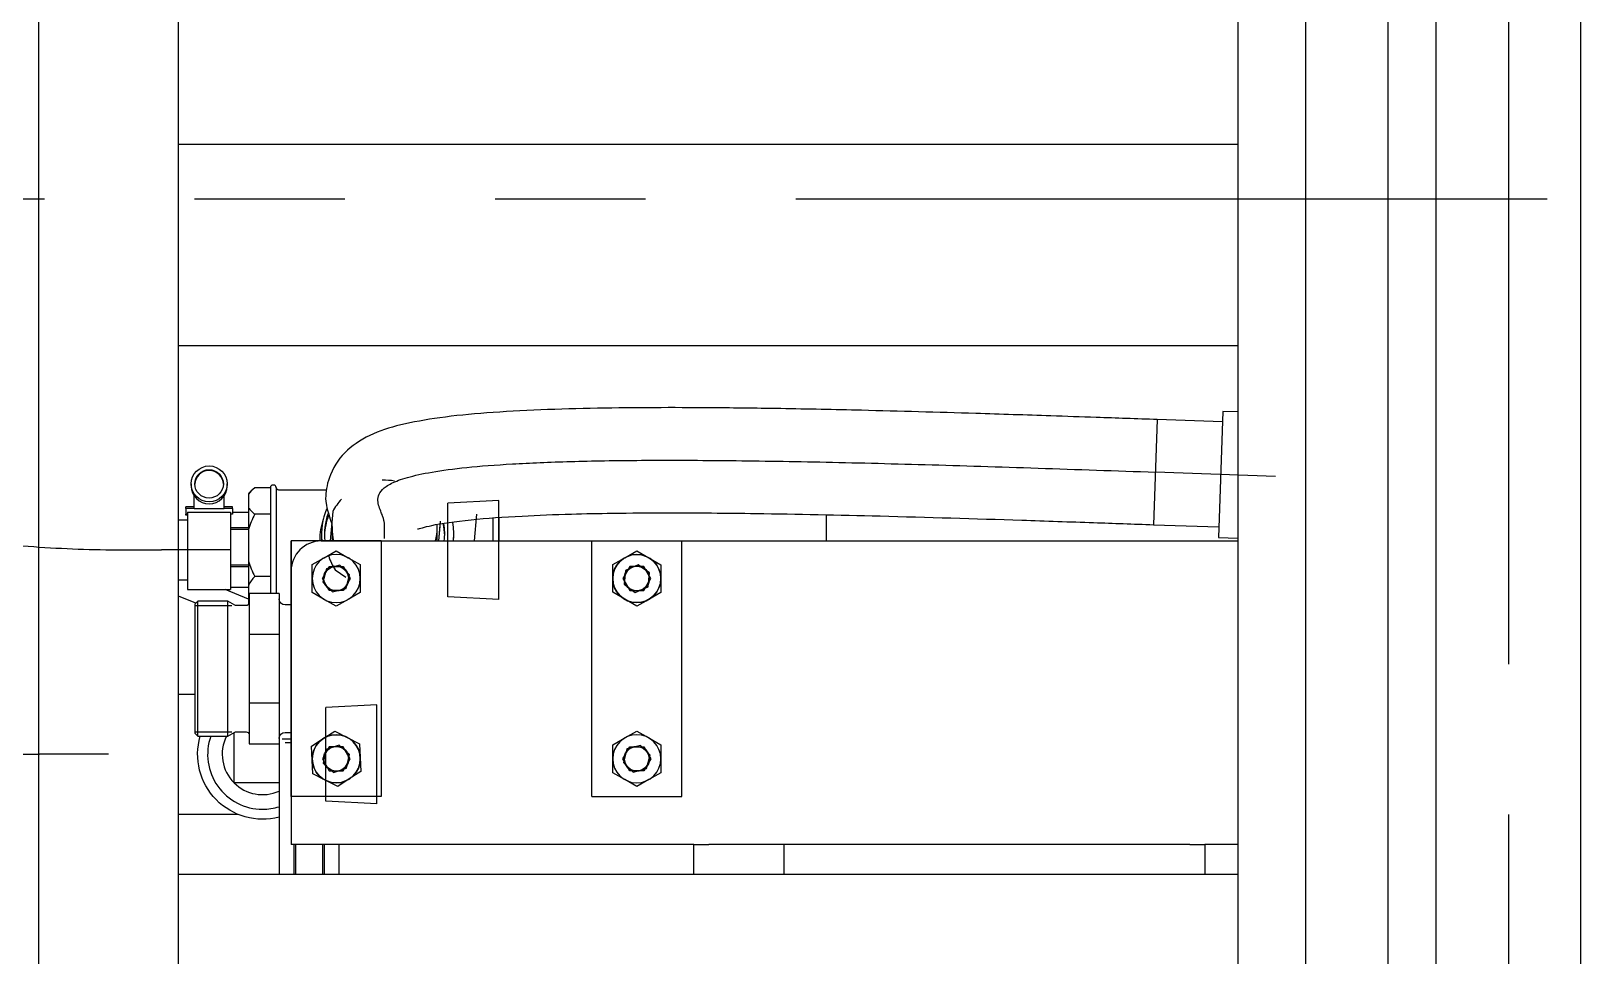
# Model space of a CAD drawing. Header units: millimetres. Extents: x 10462777 to 22643323, y 453826 to 1389191.
# Drawn here: x 11298849 to 11299365, y 601080 to 601388 of the extents above; entities that cross this region are included whole.
import ezdxf

# ---------------------------------------------------------------- set-up
doc = ezdxf.new("R2010")
doc.units = ezdxf.units.MM
doc.header["$LTSCALE"] = 200
doc.header["$MEASUREMENT"] = 0
doc.linetypes.add('CENTER', pattern=[2, 1.25, -0.25, 0.25, -0.25])
doc.linetypes.add('PHANTOM', pattern=[2.5, 1.25, -0.25, 0.25, -0.25, 0.25, -0.25])
doc.layers.add('1', color=1, linetype='CENTER')
doc.layers.add('2', color=2, linetype='CONTINUOUS')
doc.layers.add('TOP$1', color=7, linetype='CONTINUOUS', true_color=0xffffff)
doc.layers.add('TOP$23', color=7, linetype='CONTINUOUS', true_color=0xffffff)

msp = doc.modelspace()

# ---------------------------------------------------------------- linework, layer by layer
at = {"layer": '1', "color": 23, "linetype": 'CENTER'}
msp.add_line((11299340.78353, 601826.84018, 0), (11299340.78353, 593861.87204, 0), dxfattribs=at)
at = {"layer": '2', "color": 60, "linetype": 'Continuous'}
for p, q in [((11298851.77659, 600505.30468, 0), (11298851.77659, 601630.52425, 0)), ((11299245.80269, 601260.97439, 0), (11299244.33689, 601218.99938, 0)), ((11299250.78235, 601260.8005, 0), (11299245.80269, 601260.97439, 0)), ((11298902.47731, 601236.83253, 0), (11298902.47731, 601236.17885, 0)), ((11298914.47748, 601236.17885, 0), (11298914.47748, 601236.83253, 0)), ((11298923.65761, 601235.61639, 0), (11298921.62758, 601233.58636, 0)), ((11298928.87768, 601235.5373, 0), (11298923.65761, 601235.5373, 0)), ((11298928.87768, 601235.68363, 0), (11298928.87768, 601200.33034, 0)), ((11298930.0177, 601236.44364, 0), (11298929.63769, 601236.44364, 0)), ((11298930.77771, 601235.68363, 0), (11298930.77771, 601200.33329, 0)), ((11298947.52044, 601234.78117, 0), (11298931.68017, 601234.78117, 0)), ((11298903.47732, 601229.22169, 0), (11298900.69728, 601229.22169, 0)), ((11298900.69728, 601228.58994, 0), (11298900.69728, 601229.22169, 0)), ((11298903.47732, 601228.58994, 0), (11298900.69728, 601228.58994, 0)), ((11298900.69728, 601228.58994, 0), (11298900.69728, 601226.78289, 0)), ((11298903.47732, 601228.58994, 0), (11298903.47732, 601232.87472, 0)), ((11298903.47732, 601228.58994, 0), (11298913.47746, 601228.58994, 0)), ((11298913.47746, 601228.58994, 0), (11298913.47746, 601232.87472, 0)), ((11298916.2575, 601229.22169, 0), (11298913.47746, 601229.22169, 0)), ((11298916.2575, 601228.58994, 0), (11298913.47746, 601228.58994, 0)), ((11298916.2575, 601228.58994, 0), (11298916.2575, 601229.22169, 0)), ((11298916.2575, 601228.58994, 0), (11298916.2575, 601226.78289, 0)), ((11298921.62758, 601233.37098, 0), (11298921.62758, 601228.91953, 0)), ((11298921.62758, 601228.91953, 0), (11298921.62758, 601221.64679, 0)), ((11298900.69728, 601226.42391, 0), (11298900.69728, 601226.78291, 0)), ((11298901.32729, 601226.78289, 0), (11298900.69728, 601226.78289, 0)), ((11298901.32729, 601226.42391, 0), (11298900.69728, 601226.42391, 0)), ((11298901.32729, 601227.38524, 0), (11298915.62749, 601227.38524, 0)), ((11298901.32729, 601227.38524, 0), (11298901.32729, 601201.7013, 0)), ((11298915.62749, 601227.38524, 0), (11298915.62749, 601201.7013, 0)), ((11298916.2575, 601226.78289, 0), (11298915.62749, 601226.78289, 0)), ((11298921.62758, 601227.31021, 0), (11298916.2576, 601227.31021, 0)), ((11298928.87768, 601226.75322, 0), (11298923.65761, 601226.75322, 0)), ((11298949.617, 601227.66083, 0), (11298948.73527, 601217.83169, 0)), ((11298984.87921, 601217.83137, 0), (11298985.47461, 601224.46862, 0)), ((11298984.92221, 601217.83131, 0), (11298985.47461, 601223.98926, 0)), ((11298996.82626, 601217.83153, 0), (11298997.56278, 601226.81069, 0)), ((11299002.97873, 601217.83217, 0), (11299002.97873, 601225.50399, 0)), ((11299004.87876, 601225.74745, 0), (11299004.87876, 601217.83217, 0)), ((11298915.62749, 601222.29182, 0), (11298921.62758, 601222.29182, 0)), ((11298921.62758, 601221.70488, 0), (11298915.62749, 601221.70488, 0)), ((11298921.62758, 601221.64679, 0), (11298921.62758, 601211.15384, 0)), ((11298945.87792, 601220.21343, 0), (11298945.87792, 601219.16755, 0)), ((11298989.87855, 601220.03912, 0), (11298989.87855, 601220.32238, 0)), ((11299244.33689, 601218.99938, 0), (11299250.78212, 601218.77431, 0)), ((11298965.77821, 601217.83153, 0), (11298935.77778, 601217.83153, 0)), ((11298935.77778, 601217.83153, 0), (11298935.77778, 601132.83032, 0)), ((11298935.77778, 601207.83061, 0), (11298935.77778, 601217.83153, 0)), ((11298945.77823, 601217.83153, 0), (11298935.77778, 601217.83153, 0)), ((11298945.26607, 601218.07721, 0), (11298945.26607, 601218.04409, 0)), ((11298946.77794, 601212.25965, 0), (11298950.77799, 601214.56909, 0)), ((11298950.77799, 601214.56909, 0), (11298954.77805, 601212.25965, 0)), ((11298965.77821, 601217.83153, 0), (11298965.77821, 601132.83032, 0)), ((11299035.7792, 601217.83153, 0), (11299065.77963, 601217.83153, 0)), ((11299035.7792, 601132.83032, 0), (11299035.7792, 601217.83153, 0)), ((11299046.80453, 601212.27413, 0), (11299050.81294, 601214.56903, 0)), ((11299050.81294, 601214.56903, 0), (11299054.80459, 601212.24509, 0)), ((11299065.77963, 601132.83032, 0), (11299065.77963, 601217.83153, 0)), ((11298915.62749, 601209.87555, 0), (11298921.62758, 601209.87555, 0)), ((11298921.62758, 601209.22616, 0), (11298915.62749, 601209.22616, 0)), ((11298921.62758, 601211.15384, 0), (11298921.62758, 601203.10729, 0)), ((11298942.77788, 601209.95022, 0), (11298946.77794, 601212.25965, 0)), ((11298942.77788, 601205.33135, 0), (11298942.77788, 601209.95022, 0)), ((11298946.15913, 601205.33135, 0), (11298948.46856, 601209.33141, 0)), ((11298947.50984, 601208.59526, 0), (11298946.31729, 601204.13301, 0)), ((11298951.97055, 601209.79361, 0), (11298947.50984, 601208.59526, 0)), ((11298948.46856, 601209.33141, 0), (11298953.08743, 601209.33141, 0)), ((11298950.39056, 601208.25005, 0), (11298953.94141, 601205.76335, 0)), ((11298955.2387, 601206.5297, 0), (11298951.97055, 601209.79361, 0)), ((11298953.08743, 601209.33141, 0), (11298955.39686, 601205.33135, 0)), ((11298954.77805, 601212.25965, 0), (11298958.77811, 601209.95022, 0)), ((11298958.77811, 601209.95022, 0), (11298958.77811, 601205.33135, 0)), ((11299042.77935, 601205.36039, 0), (11299042.79612, 601209.97923, 0)), ((11299042.79612, 601209.97923, 0), (11299046.80453, 601212.27413, 0)), ((11299048.46998, 601209.33141, 0), (11299046.16055, 601205.33135, 0)), ((11299047.05074, 601208.05733, 0), (11299046.55431, 601203.46522, 0)), ((11299051.27585, 601209.92346, 0), (11299047.05074, 601208.05733, 0)), ((11299053.08885, 601209.33141, 0), (11299048.46998, 601209.33141, 0)), ((11299055.00452, 601207.19749, 0), (11299051.27585, 601209.92346, 0)), ((11299055.39828, 601205.33135, 0), (11299053.08885, 601209.33141, 0)), ((11299054.80459, 601212.24509, 0), (11299058.79624, 601209.92115, 0)), ((11299058.79624, 601209.92115, 0), (11299058.77947, 601205.30232, 0)), ((11298921.62758, 601203.10729, 0), (11298921.62758, 601197.06579, 0)), ((11298928.87768, 601206.04741, 0), (11298923.65761, 601206.04741, 0)), ((11298942.77788, 601200.71248, 0), (11298942.77788, 601205.33135, 0)), ((11298948.46856, 601201.3313, 0), (11298946.15913, 601205.33135, 0)), ((11298946.31729, 601204.13301, 0), (11298949.58544, 601200.86909, 0)), ((11298955.39686, 601205.33135, 0), (11298953.08743, 601201.3313, 0)), ((11298954.04615, 601202.06744, 0), (11298955.2387, 601206.5297, 0)), ((11298958.77811, 601205.33135, 0), (11298958.77811, 601200.71248, 0)), ((11299042.76259, 601200.74155, 0), (11299042.77935, 601205.36039, 0)), ((11299046.16055, 601205.33135, 0), (11299048.46998, 601201.3313, 0)), ((11299046.55431, 601203.46522, 0), (11299050.28298, 601200.73924, 0)), ((11299053.08885, 601201.3313, 0), (11299055.39828, 601205.33135, 0)), ((11299054.50808, 601202.60537, 0), (11299055.00452, 601207.19749, 0)), ((11299058.77947, 601205.30232, 0), (11299058.76271, 601200.68348, 0)), ((11298901.32729, 601201.7013, 0), (11298915.62749, 601201.7013, 0)), ((11298915.62749, 601202.41522, 0), (11298921.62758, 601202.41522, 0)), ((11298921.62758, 601202.35277, 0), (11298915.62749, 601202.35277, 0)), ((11298946.77794, 601198.40305, 0), (11298942.77788, 601200.71248, 0)), ((11298950.77799, 601196.09362, 0), (11298946.77794, 601198.40305, 0)), ((11298953.08743, 601201.3313, 0), (11298948.46856, 601201.3313, 0)), ((11298949.58544, 601200.86909, 0), (11298954.04615, 601202.06744, 0)), ((11298954.77805, 601198.40305, 0), (11298950.77799, 601196.09362, 0)), ((11298958.77811, 601200.71248, 0), (11298954.77805, 601198.40305, 0)), ((11299046.75424, 601198.41761, 0), (11299042.76259, 601200.74155, 0)), ((11299050.74589, 601196.09368, 0), (11299046.75424, 601198.41761, 0)), ((11299048.46998, 601201.3313, 0), (11299053.08885, 601201.3313, 0)), ((11299050.28298, 601200.73924, 0), (11299054.50808, 601202.60537, 0)), ((11299054.7543, 601198.38858, 0), (11299050.74589, 601196.09368, 0)), ((11299058.76271, 601200.68348, 0), (11299054.7543, 601198.38858, 0)), ((11298903.77784, 601166.78021, 0), (11298898.2776, 601166.78021, 0)), ((11298916.77751, 601137.33039, 0), (11298916.77751, 601154.04172, 0)), ((11298942.54764, 601149.52539, 0), (11298946.42167, 601152.04051, 0)), ((11298946.42167, 601152.04051, 0), (11298950.2957, 601154.55564, 0)), ((11298950.2957, 601154.55564, 0), (11298954.41088, 601152.45819, 0)), ((11298954.41088, 601152.45819, 0), (11298958.52605, 601150.36075, 0)), ((11299042.7793, 601149.94937, 0), (11299046.77936, 601152.2588, 0)), ((11299046.77936, 601152.2588, 0), (11299050.77941, 601154.56824, 0)), ((11299050.77941, 601154.56824, 0), (11299054.77947, 601152.2588, 0)), ((11299054.77947, 601152.2588, 0), (11299058.77953, 601149.94937, 0)), ((11298942.78879, 601144.91282, 0), (11298942.54764, 601149.52539, 0)), ((11298948.46856, 601149.33056, 0), (11298946.15913, 601145.3305, 0)), ((11298947.34389, 601148.41933, 0), (11298946.38593, 601143.9009, 0)), ((11298951.73595, 601149.84894, 0), (11298947.34389, 601148.41933, 0)), ((11298953.08743, 601149.33056, 0), (11298948.46856, 601149.33056, 0)), ((11298955.17005, 601146.7601, 0), (11298951.73595, 601149.84894, 0)), ((11298955.39686, 601145.3305, 0), (11298953.08743, 601149.33056, 0)), ((11298954.21209, 601142.24167, 0), (11298955.17005, 601146.7601, 0)), ((11298958.52605, 601150.36075, 0), (11298958.7672, 601145.74818, 0)), ((11299042.7793, 601145.3305, 0), (11299042.7793, 601149.94937, 0)), ((11299046.16055, 601145.3305, 0), (11299048.46998, 601149.33056, 0)), ((11299047.51126, 601148.59441, 0), (11299046.31871, 601144.13215, 0)), ((11299051.97197, 601149.79276, 0), (11299047.51126, 601148.59441, 0)), ((11299048.46998, 601149.33056, 0), (11299053.08885, 601149.33056, 0)), ((11299055.24012, 601146.52885, 0), (11299051.97197, 601149.79276, 0)), ((11299053.08885, 601149.33056, 0), (11299055.39828, 601145.3305, 0)), ((11299054.04757, 601142.06659, 0), (11299055.24012, 601146.52885, 0)), ((11299058.77953, 601149.94937, 0), (11299058.77953, 601145.3305, 0)), ((11298943.02994, 601140.30025, 0), (11298942.78879, 601144.91282, 0)), ((11298946.15913, 601145.3305, 0), (11298948.46856, 601141.33044, 0)), ((11298946.38593, 601143.9009, 0), (11298949.82004, 601140.81207, 0)), ((11298948.46856, 601141.33044, 0), (11298953.08743, 601141.33044, 0)), ((11298949.82004, 601140.81207, 0), (11298954.21209, 601142.24167, 0)), ((11298953.08743, 601141.33044, 0), (11298955.39686, 601145.3305, 0)), ((11298959.00834, 601141.13561, 0), (11298955.13431, 601138.62049, 0)), ((11298958.7672, 601145.74818, 0), (11298959.00834, 601141.13561, 0)), ((11299042.7793, 601140.71163, 0), (11299042.7793, 601145.3305, 0)), ((11299048.46998, 601141.33044, 0), (11299046.16055, 601145.3305, 0)), ((11299046.31871, 601144.13215, 0), (11299049.58686, 601140.86824, 0)), ((11299053.08885, 601141.33044, 0), (11299048.46998, 601141.33044, 0)), ((11299049.58686, 601140.86824, 0), (11299054.04757, 601142.06659, 0)), ((11299055.39828, 601145.3305, 0), (11299053.08885, 601141.33044, 0)), ((11299058.77953, 601145.3305, 0), (11299058.77953, 601140.71163, 0)), ((11298931.77763, 601137.33039, 0), (11298916.77751, 601137.33039, 0)), ((11298947.14511, 601138.20281, 0), (11298943.02994, 601140.30025, 0)), ((11298951.26029, 601136.10536, 0), (11298947.14511, 601138.20281, 0)), ((11298955.13431, 601138.62049, 0), (11298951.26029, 601136.10536, 0)), ((11299046.77936, 601138.4022, 0), (11299042.7793, 601140.71163, 0)), ((11299050.77941, 601136.09276, 0), (11299046.77936, 601138.4022, 0)), ((11299054.77947, 601138.4022, 0), (11299050.77941, 601136.09276, 0)), ((11299058.77953, 601140.71163, 0), (11299054.77947, 601138.4022, 0)), ((11298965.77821, 601132.83032, 0), (11298935.77778, 601132.83032, 0)), ((11299035.7792, 601132.83032, 0), (11299065.77963, 601132.83032, 0)), ((11298898.2776, 601126.88084, 0), (11298917.96486, 601126.88084, 0))]:
    msp.add_line(p, q, dxfattribs=at)
at = {"layer": '2', "color": 7, "linetype": 'Continuous'}
for p, q in [((11299273.26257, 601605.0635, 0), (11299273.26257, 600694.30736, 0)), ((11299300.80297, 600694.30736, 0), (11299300.80297, 601605.0635, 0))]:
    msp.add_line(p, q, dxfattribs=at)
at = {"layer": '2', "color": 252, "linetype": 'Continuous'}
for p, q in [((11299250.78225, 601604.07029, 0), (11299250.78225, 600686.30725, 0)), ((11299316.63319, 601602.39873, 0), (11299316.63319, 600673.72861, 0)), ((11299364.93388, 600673.72861, 0), (11299364.93388, 601602.39873, 0)), ((11298898.27725, 600706.46535, 0), (11298898.27725, 601396.46734, 0)), ((11299250.7862, 601349.83341, 0), (11298898.28306, 601349.83341, 0)), ((11299250.79657, 601282.84132, 0), (11298898.29347, 601282.84132, 0)), ((11299004.87876, 601231.33172, 0), (11298987.87852, 601230.44078, 0)), ((11298987.87852, 601199.2222, 0), (11298987.87852, 601230.44078, 0)), ((11299004.87876, 601198.33125, 0), (11299004.87876, 601231.33172, 0)), ((11299113.78031, 601226.52006, 0), (11299113.78031, 601217.831, 0)), ((11298945.77792, 601217.83153, 0), (11299250.77725, 601217.83153, 0)), ((11298935.77778, 601132.83032, 0), (11298935.77778, 601207.83139, 0)), ((11298904.0255, 601197.08353, 0), (11298898.27338, 601199.4583, 0)), ((11298921.621, 601198.47434, 0), (11298913.80418, 601201.7015, 0)), ((11299004.87876, 601198.33125, 0), (11298987.87852, 601199.2222, 0)), ((11298964.27819, 601163.33076, 0), (11298947.27794, 601162.43981, 0)), ((11298947.27794, 601131.22123, 0), (11298947.27794, 601162.43981, 0)), ((11298964.27819, 601130.33029, 0), (11298964.27819, 601163.33076, 0)), ((11298933.77775, 601151.83059, 0), (11298932.77774, 601151.83059, 0)), ((11298933.77775, 601151.83059, 0), (11298932.77774, 601151.83059, 0)), ((11298935.77778, 601151.83059, 0), (11298933.77775, 601151.83059, 0)), ((11298935.77778, 601151.83059, 0), (11298933.77775, 601151.83059, 0)), ((11298931.77772, 601150.3297, 0), (11298931.77772, 601106.83031, 0)), ((11298931.77772, 601150.3297, 0), (11298931.77772, 601106.83031, 0)), ((11298933.77775, 601150.76661, 0), (11298935.77778, 601150.76661, 0)), ((11298933.77775, 601150.76661, 0), (11298935.77778, 601150.76661, 0)), ((11298935.77778, 601132.83032, 0), (11298935.77778, 601116.8301, 0)), ((11298964.27819, 601130.33029, 0), (11298947.27794, 601131.22123, 0)), ((11299069.7875, 601116.8301, 0), (11298935.77778, 601116.8301, 0)), ((11298936.77779, 601106.83102, 0), (11298936.77779, 601116.82945, 0)), ((11298936.77779, 601106.83102, 0), (11298936.77779, 601116.82945, 0)), ((11298937.2778, 601116.83002, 0), (11298937.2778, 601106.83049, 0)), ((11298937.2778, 601116.83002, 0), (11298937.2778, 601106.83049, 0)), ((11298946.27793, 601106.83049, 0), (11298946.27793, 601116.83002, 0)), ((11298946.27793, 601106.83049, 0), (11298946.27793, 601116.83002, 0)), ((11298946.77794, 601116.82945, 0), (11298946.77794, 601106.83102, 0)), ((11298946.77794, 601116.82945, 0), (11298946.77794, 601106.83102, 0)), ((11298951.77801, 601106.83031, 0), (11298951.77801, 601116.82982, 0)), ((11298951.77801, 601106.83031, 0), (11298951.77801, 601116.82982, 0)), ((11299069.77968, 601106.82995, 0), (11299069.77968, 601116.8301, 0)), ((11299069.77968, 601116.8301, 0), (11299074.77975, 601116.8301, 0)), ((11299234.78203, 601116.8301, 0), (11299074.77975, 601116.8301, 0)), ((11299099.78011, 601106.82995, 0), (11299099.78011, 601116.8301, 0)), ((11299234.78203, 601116.8301, 0), (11299239.7821, 601116.8301, 0)), ((11299250.78225, 601116.8301, 0), (11299239.7821, 601116.8301, 0)), ((11299239.7821, 601116.8301, 0), (11299239.7821, 601106.82995, 0)), ((11299250.78872, 601106.82995, 0), (11298898.28156, 601106.82995, 0))]:
    msp.add_line(p, q, dxfattribs=at)
at = {"layer": '2', "color": 163, "linetype": 'Continuous'}
for p, q in [((11299223.94264, 601258.23558, 0), (11299222.72114, 601223.25645, 0)), ((11299245.68015, 601257.47649, 0), (11299223.94264, 601258.23558, 0)), ((11299263.30893, 601239.34996, 0), (11299223.33273, 601240.74596, 0)), ((11298949.37799, 601222.13129, 0), (11298949.37797, 601222.10904, 0)), ((11298966.87822, 601218.62282, 0), (11298966.87822, 601222.1091, 0)), ((11299222.72114, 601223.25641, 0), (11299244.45865, 601222.49731, 0)), ((11298915.62749, 601214.83149, 0), (11298892.62717, 601214.83149, 0)), ((11298904.77734, 601197.83125, 0), (11298903.77733, 601196.83123, 0)), ((11298914.6794, 601197.83125, 0), (11298904.77734, 601197.83125, 0)), ((11298904.77734, 601175.33093, 0), (11298904.77734, 601197.83125, 0)), ((11298917.04546, 601196.4652, 0), (11298914.6794, 601197.83125, 0)), ((11298914.6794, 601175.33093, 0), (11298914.6794, 601197.83125, 0)), ((11298931.77772, 601200.33128, 0), (11298921.77758, 601200.33128, 0)), ((11298921.77758, 601200.33128, 0), (11298921.77758, 601186.78753, 0)), ((11298931.77772, 601200.33128, 0), (11298931.77772, 601186.78753, 0)), ((11298903.77733, 601196.83123, 0), (11298903.77733, 601175.33093, 0)), ((11298903.7774, 601196.33122, 0), (11298916.04545, 601196.33122, 0)), ((11298920.77757, 601196.33122, 0), (11298917.54547, 601196.33122, 0)), ((11298935.77953, 601196.58123, 0), (11298933.77775, 601196.58123, 0)), ((11298921.77758, 601186.78753, 0), (11298931.77772, 601186.78753, 0)), ((11298921.77758, 601186.78753, 0), (11298921.77758, 601163.87432, 0)), ((11298931.77772, 601186.78753, 0), (11298931.77772, 601163.87432, 0)), ((11298903.77733, 601175.33093, 0), (11298903.77733, 601153.83062, 0)), ((11298904.77734, 601152.83061, 0), (11298904.77734, 601175.33093, 0)), ((11298914.6794, 601152.83061, 0), (11298914.6794, 601175.33093, 0)), ((11298931.77772, 601163.87432, 0), (11298921.77758, 601163.87432, 0)), ((11298921.77758, 601163.87432, 0), (11298921.77758, 601150.33057, 0)), ((11298931.77772, 601163.87432, 0), (11298931.77772, 601150.33057, 0)), ((11298903.77733, 601153.83062, 0), (11298904.77734, 601152.83061, 0)), ((11298903.7774, 601154.33063, 0), (11298916.04545, 601154.33063, 0)), ((11298904.77734, 601152.83061, 0), (11298914.6794, 601152.83061, 0)), ((11298914.6794, 601152.83061, 0), (11298917.04546, 601154.19665, 0)), ((11298917.54547, 601154.33063, 0), (11298920.77757, 601154.33063, 0)), ((11298933.77775, 601154.08062, 0), (11298935.77953, 601154.08062, 0)), ((11298875.02692, 601146.83052, 0), (11298852.02659, 601146.83052, 0)), ((11298921.77758, 601150.33057, 0), (11298931.77772, 601150.33057, 0))]:
    msp.add_line(p, q, dxfattribs=at)
at = {"layer": '2', "color": 51, "linetype": 'Continuous'}
for p, q in [((11299263.30893, 601239.34996, 0), (11299223.33273, 601240.74596, 0)), ((11298966.87822, 601218.62282, 0), (11298966.87822, 601222.1091, 0)), ((11298915.62749, 601214.83149, 0), (11298892.62717, 601214.83149, 0)), ((11298875.02692, 601146.83052, 0), (11298852.02659, 601146.83052, 0))]:
    msp.add_line(p, q, dxfattribs=at)
at = {"layer": '2', "color": 60, "linetype": 'Continuous', "extrusion": (0, 0, -1)}
for centre in [(-11298950.77799, 601205.33135, 0), (-11298950.77799, 601205.33135, 0), (-11298950.77799, 601205.33135, 0), (-11299050.77941, 601205.33135, 0), (-11299050.77941, 601205.33135, 0), (-11298950.77799, 601145.3305, 0), (-11298950.77799, 601145.3305, 0), (-11299050.77941, 601145.3305, 0), (-11299050.77941, 601145.3305, 0), (-11299050.77941, 601145.3305, 0)]:
    msp.add_circle(centre, 8.00011, dxfattribs=at)
at = {"layer": '2', "color": 60, "linetype": 'Continuous'}
for centre, radius in [((11299050.77941, 601205.33135, 0), 8.00011), ((11298950.77799, 601205.33135, 0), 4.18816), ((11298950.77799, 601205.33135, 0), 4.07991), ((11299050.77941, 601205.33135, 0), 4.18816), ((11299050.77941, 601205.33135, 0), 4.07991), ((11298950.77799, 601145.3305, 0), 8.00011), ((11298950.77799, 601145.3305, 0), 4.18816), ((11298950.77799, 601145.3305, 0), 4.07991), ((11299050.77941, 601145.3305, 0), 4.18816), ((11299050.77941, 601145.3305, 0), 4.07991)]:
    msp.add_circle(centre, radius, dxfattribs=at)
for centre, radius, start, end in [((11298929.63769, 601235.68363, 0), 0.76001, 90, 180), ((11298930.0177, 601235.68363, 0), 0.76001, 0, 90), ((11298926.27765, 601146.83052, 0), 18.28776, 160.846864, 270), ((11298926.27765, 601146.83052, 0), 13.43522, 153.475318, 225), ((11298926.27765, 601146.83052, 0), 13.43522, 225, 294.1650263), ((11298926.27765, 601146.83052, 0), 18.28776, 270, 287.5050158)]:
    msp.add_arc(centre, radius, start, end, dxfattribs=at)
at = {"layer": '2', "color": 60, "linetype": 'Continuous', "extrusion": (0, 0, -1)}
for centre, radius, start, end in [((-11298931.68017, 601235.68363, 0), 0.90246, 270, 0), ((-11298926.27765, 601146.83052, 0), 21.61216, 255.2568887, 16.1156347)]:
    msp.add_arc(centre, radius, start, end, dxfattribs=at)
at = {"layer": '2', "color": 252, "linetype": 'Continuous'}
msp.add_arc((11298945.77792, 601207.83139, 0), 10.00014, 90, 180, dxfattribs=at)
at = {"layer": '2', "color": 163, "linetype": 'Continuous', "extrusion": (0, 0, -1)}
for centre, radius, start, end in [((-11298933.77775, 601198.58126, 0), 2.00003, 270, 0), ((-11298917.54547, 601197.33124, 0), 1.00001, 270, 300), ((-11298920.77757, 601197.33124, 0), 1.00001, 180, 270), ((-11298917.54547, 601153.33061, 0), 1.00001, 60, 90), ((-11298920.77757, 601153.33061, 0), 1.00001, 90, 180), ((-11298933.77775, 601152.0806, 0), 2.00003, 0, 90)]:
    msp.add_arc(centre, radius, start, end, dxfattribs=at)
at = {"layer": '2', "color": 60, "linetype": 'Continuous'}
for major_axis in [(-6.00009, 0), (4.75007, 0)]:
    msp.add_ellipse((11298908.47739, 601236.83253, 0), major_axis=major_axis, ratio=0.996194698, dxfattribs=at)
for centre, major_axis, start_param, end_param in [((11298908.47739, 601236.57106, 0), (4.75007, 0), 0.027586507, 3.114003739), ((11298908.47739, 601236.17885, 0), (-6.00009, 0), 0, 3.141592003), ((11298966.87822, 601218.62282, 0), (19.50028, 0), 1.399686705, 1.610476167), ((11298966.87822, 601218.62282, 0), (19.50028, 0), 2.400058406, 2.657673718), ((11298966.87822, 601218.07721, 0), (21.61216, 0), 2.804362379, 3.141592843), ((11298966.87822, 601220.21343, 0), (21.0003, 0), 2.735978196, 3.255640312), ((11298966.87822, 601220.21343, 0), (-20.00028, 0), 5.936843033, 6.403011978), ((11298966.87822, 601219.16755, 0), (20.00028, 0), 2.771475553, 3.115303262), ((11298966.87822, 601219.0586, 0), (20.00028, 0), 0.031696425, 0.228251462), ((11298966.87822, 601220.32238, 0), (20.00028, 0), 6.157837416, 6.448303292), ((11298966.87822, 601220.32238, 0), (23.00033, 0), 6.174257685, 6.445507174), ((11298966.87822, 601219.16755, 0), (-21.0003, 0), 6.283147144, 6.347042095), ((11298966.87822, 601220.03912, 0), (23.00033, 0), 6.186678146, 6.283182495), ((11298966.87822, 601218.62282, 0), (19.50028, 0), 3.447255957, 3.704871269)]:
    msp.add_ellipse(centre, major_axis=major_axis, ratio=0.996194698, start_param=start_param, end_param=end_param, dxfattribs=at)
at = {"layer": '2', "color": 163, "linetype": 'Continuous'}
for centre, major_axis, start_param, end_param in [((11298966.87822, 601218.62282, 0), (17.50025, 0), 3.139334207, 3.187046792), ((11298966.87822, 601222.10904, 0), (-17.50025, 0), 0, 0.247792971), ((11298966.87822, 601222.10904, 0), (-17.50025, 0), 2.89379983, 3.140218716), ((11298966.87822, 601218.62282, 0), (17.50025, 0), 6.237730457, 6.281025661)]:
    msp.add_ellipse(centre, major_axis=major_axis, ratio=0.996194698, start_param=start_param, end_param=end_param, dxfattribs=at)
for points, degree in [([(11298468.7656, 601534.74935, 0), (11298468.76565, 601534.74921, 0), (11298468.7657, 601534.74907, 0), (11298620.37149, 601146.83052, 0), (11298736.19904, 601146.83052, 0), (11298852.02659, 601146.83052, 0)], 5), ([(11298558.76688, 601534.74935, 0), (11298558.76693, 601534.74921, 0), (11298558.76697, 601534.74906, 0), (11298660.72974, 601214.83149, 0), (11298776.67845, 601214.83149, 0), (11298892.62717, 601214.83149, 0)], 5), ([(11298966.87822, 601222.1091, 0), (11298966.87822, 601227.58926, 0), (11298966.87822, 601233.06943, 0), (11298922.85368, 601251.23892, 0), (11299073.09321, 601245.99244, 0), (11299223.33273, 601240.74596, 0)], 5), ([(11298901.32731, 601224.78163, 0), (11298899.80245, 601224.78163, 0), (11298898.27759, 601224.78163, 0)], 2), ([(11298949.378, 601222.13956, 0), (11298949.378, 601220.39645, 0), (11298949.378, 601218.65334, 0)], 2), ([(11298984.37844, 601218.5923, 0), (11298984.37844, 601220.33541, 0), (11298984.37844, 601222.07852, 0)], 2), ([(11298898.27759, 601204.88135, 0), (11298899.80245, 601204.88135, 0), (11298901.32731, 601204.88135, 0)], 2)]:
    msp.add_open_spline(points, degree=degree, dxfattribs=at)
for points, knots in [([(11299223.94263, 601258.2355, 0), (11299220.51971, 601258.35528, 0), (11299213.76354, 601258.5908, 0), (11299201.96894, 601258.99997, 0), (11299185.2601, 601259.56985, 0), (11299159.21512, 601260.41794, 0), (11299129.23339, 601261.27154, 0), (11299100.62573, 601261.87315, 0), (11299072.03397, 601262.24443, 0), (11299039.52217, 601262.23834, 0), (11299008.66709, 601261.24272, 0), (11298986.83073, 601259.25068, 0), (11298973.05859, 601256.91129, 0), (11298962.59272, 601253.75156, 0), (11298953.9528, 601248.31136, 0), (11298949.57916, 601242.50632, 0), (11298947.51432, 601235.92278, 0), (11298947.13734, 601231.89266, 0), (11298947.5041, 601229.30538, 0), (11298948.41173, 601226.10618, 0), (11298949.18511, 601224.17724, 0), (11298949.35541, 601223.03833, 0), (11298949.37743, 601222.49329, 0), (11298949.37986, 601222.25599, 0), (11298949.378, 601222.13956, 0)], [0, 0, 0, 0, 0.024298157, 0.04795953, 0.083725155, 0.142905611, 0.232839639, 0.296569094, 0.346275389, 0.436740861, 0.530140662, 0.574565439, 0.61814623, 0.663243507, 0.712007141, 0.760972387, 0.777527913, 0.795748292, 0.827100175, 0.87174091, 0.936982022, 0.970861294, 0.985129226, 1, 1, 1, 1]), ([(11298977.82268, 601221.8435, 0), (11298977.82405, 601221.82064, 0), (11298978.0605, 601221.80095, 0), (11298981.95906, 601223.13118, 0), (11298994.83121, 601224.99127, 0), (11299011.5561, 601226.17935, 0), (11299027.78232, 601226.80757, 0), (11299044.08389, 601227.13609, 0), (11299064.56508, 601227.26286, 0), (11299094.28805, 601227.01809, 0), (11299133.66925, 601226.17443, 0), (11299171.13785, 601225.02796, 0), (11299198.11006, 601224.11274, 0), (11299212.71735, 601223.60575, 0), (11299219.36091, 601223.3741, 0), (11299222.72114, 601223.25649, 0)], [0, 0, 0, 0, 0.01241087, 0.075839625, 0.152677575, 0.227155869, 0.29201663, 0.343575056, 0.411408081, 0.519498087, 0.669566759, 0.84087058, 0.927625607, 0.963393746, 1, 1, 1, 1]), ([(11298984.37844, 601222.07852, 0), (11298984.37951, 601222.36056, 0), (11298984.37675, 601222.75963, 0), (11298984.36868, 601223.15066, 0), (11298984.3656, 601223.26842, 0)], [0, 0, 0, 0, 0.696953162, 1, 1, 1, 1])]:
    msp.add_open_spline(points, degree=3, knots=knots, dxfattribs=at)
at = {"layer": '2', "color": 60, "linetype": 'Continuous'}
for points in [[(11298923.65761, 601235.5373, 0), (11298922.83439, 601234.84149, 0), (11298922.12835, 601234.12465, 0), (11298921.62758, 601233.37098, 0)], [(11298921.62758, 601211.15384, 0), (11298922.12978, 601209.37223, 0), (11298922.83634, 601207.68369, 0), (11298923.65761, 601206.04741, 0)], [(11298923.65761, 601206.04741, 0), (11298922.83439, 601205.10306, 0), (11298922.12835, 601204.13017, 0), (11298921.62758, 601203.10729, 0)]]:
    msp.add_open_spline(points, degree=3, dxfattribs=at)
for points in [[(11298921.62758, 601228.91953, 0), (11298921.87583, 601228.54592, 0), (11298922.17883, 601228.17684, 0), (11298922.86716, 601227.45159, 0), (11298923.24874, 601227.09881, 0), (11298923.65761, 601226.75322, 0)], [(11298923.65761, 601226.75322, 0), (11298923.24538, 601225.93189, 0), (11298922.86034, 601225.09114, 0), (11298922.17615, 601223.38974, 0), (11298921.87551, 601222.52634, 0), (11298921.62758, 601221.64679, 0)]]:
    msp.add_open_spline(points, degree=3, knots=[0, 0, 0, 0, 0.5, 0.5, 1, 1, 1, 1], dxfattribs=at)
at = {"layer": 'TOP$1', "color": 155, "linetype": 'PHANTOM'}
msp.add_line((11298603.66913, 601331.71124), (11300083.66913, 601331.71124), dxfattribs=at)
at = {"layer": 'TOP$23', "color": 155, "linetype": 'PHANTOM'}
msp.add_line((11298603.66913, 601331.71124), (11300083.16913, 601331.71124), dxfattribs=at)

doc.saveas('drawing.dxf')
